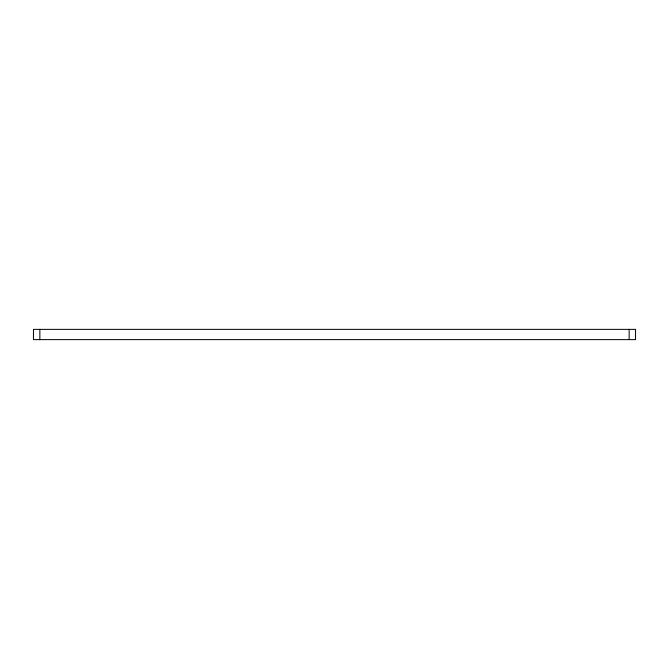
<?xml version="1.0" encoding="UTF-8"?>
<svg xmlns="http://www.w3.org/2000/svg" width="669" height="669" viewBox="0 0 669 669"><rect width="100%" height="100%" fill="white"/><g stroke="black" fill="none" stroke-linecap="round" stroke-linejoin="round"><path stroke-width="1" d="M629.144 329.374L629.144 339.626M39.856 329.374L39.856 339.626M635.533 329.374L33.467 329.374L33.45 339.626L635.533 339.626L635.55 329.374"/></g></svg>
